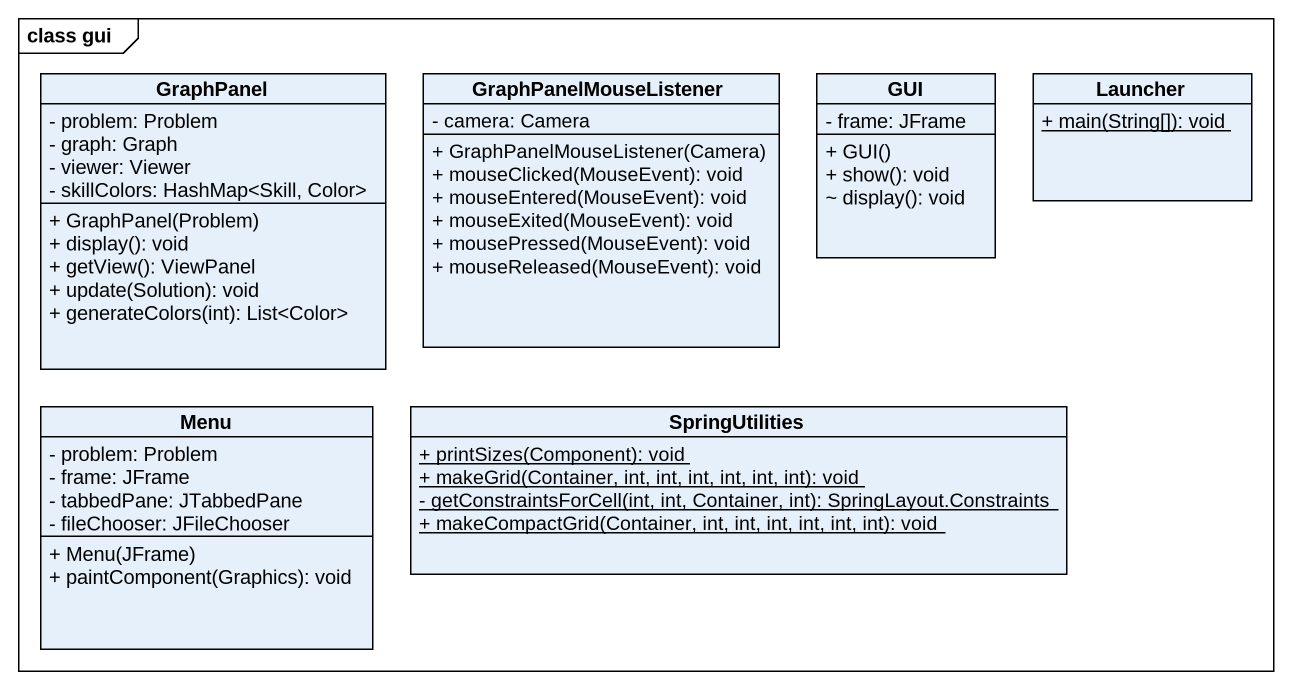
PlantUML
@startuml
mainframe class gui
hide circle
hide empty members
skinparam classAttributeIconSize 0
class GraphPanel {
  - problem: Problem
  - graph: Graph
  - viewer: Viewer
  - skillColors: HashMap<Skill, Color>
  + GraphPanel(Problem)
  + display(): void
  + getView(): ViewPanel
  + update(Solution): void
  + generateColors(int): List~<Color>
}
class GraphPanelMouseListener {
  - camera: Camera
  + GraphPanelMouseListener(Camera)
  + mouseClicked(MouseEvent): void
  + mouseEntered(MouseEvent): void
  + mouseExited(MouseEvent): void
  + mousePressed(MouseEvent): void
  + mouseReleased(MouseEvent): void
}
class GUI {
  - frame: JFrame
  + GUI()
  + show(): void
  ~ display(): void
}
class Launcher {
  {static} + main(String[]): void
}
class Menu {
  - problem: Problem
  - frame: JFrame
  - tabbedPane: JTabbedPane
  - fileChooser: JFileChooser
  + Menu(JFrame)
  + paintComponent(Graphics): void
}
class SpringUtilities {
  {static} + printSizes(Component): void
  {static} + makeGrid(Container, int, int, int, int, int, int): void
  {static} - getConstraintsForCell(int, int, Container, int): SpringLayout.Constraints
  {static} + makeCompactGrid(Container, int, int, int, int, int, int): void
}
@enduml
